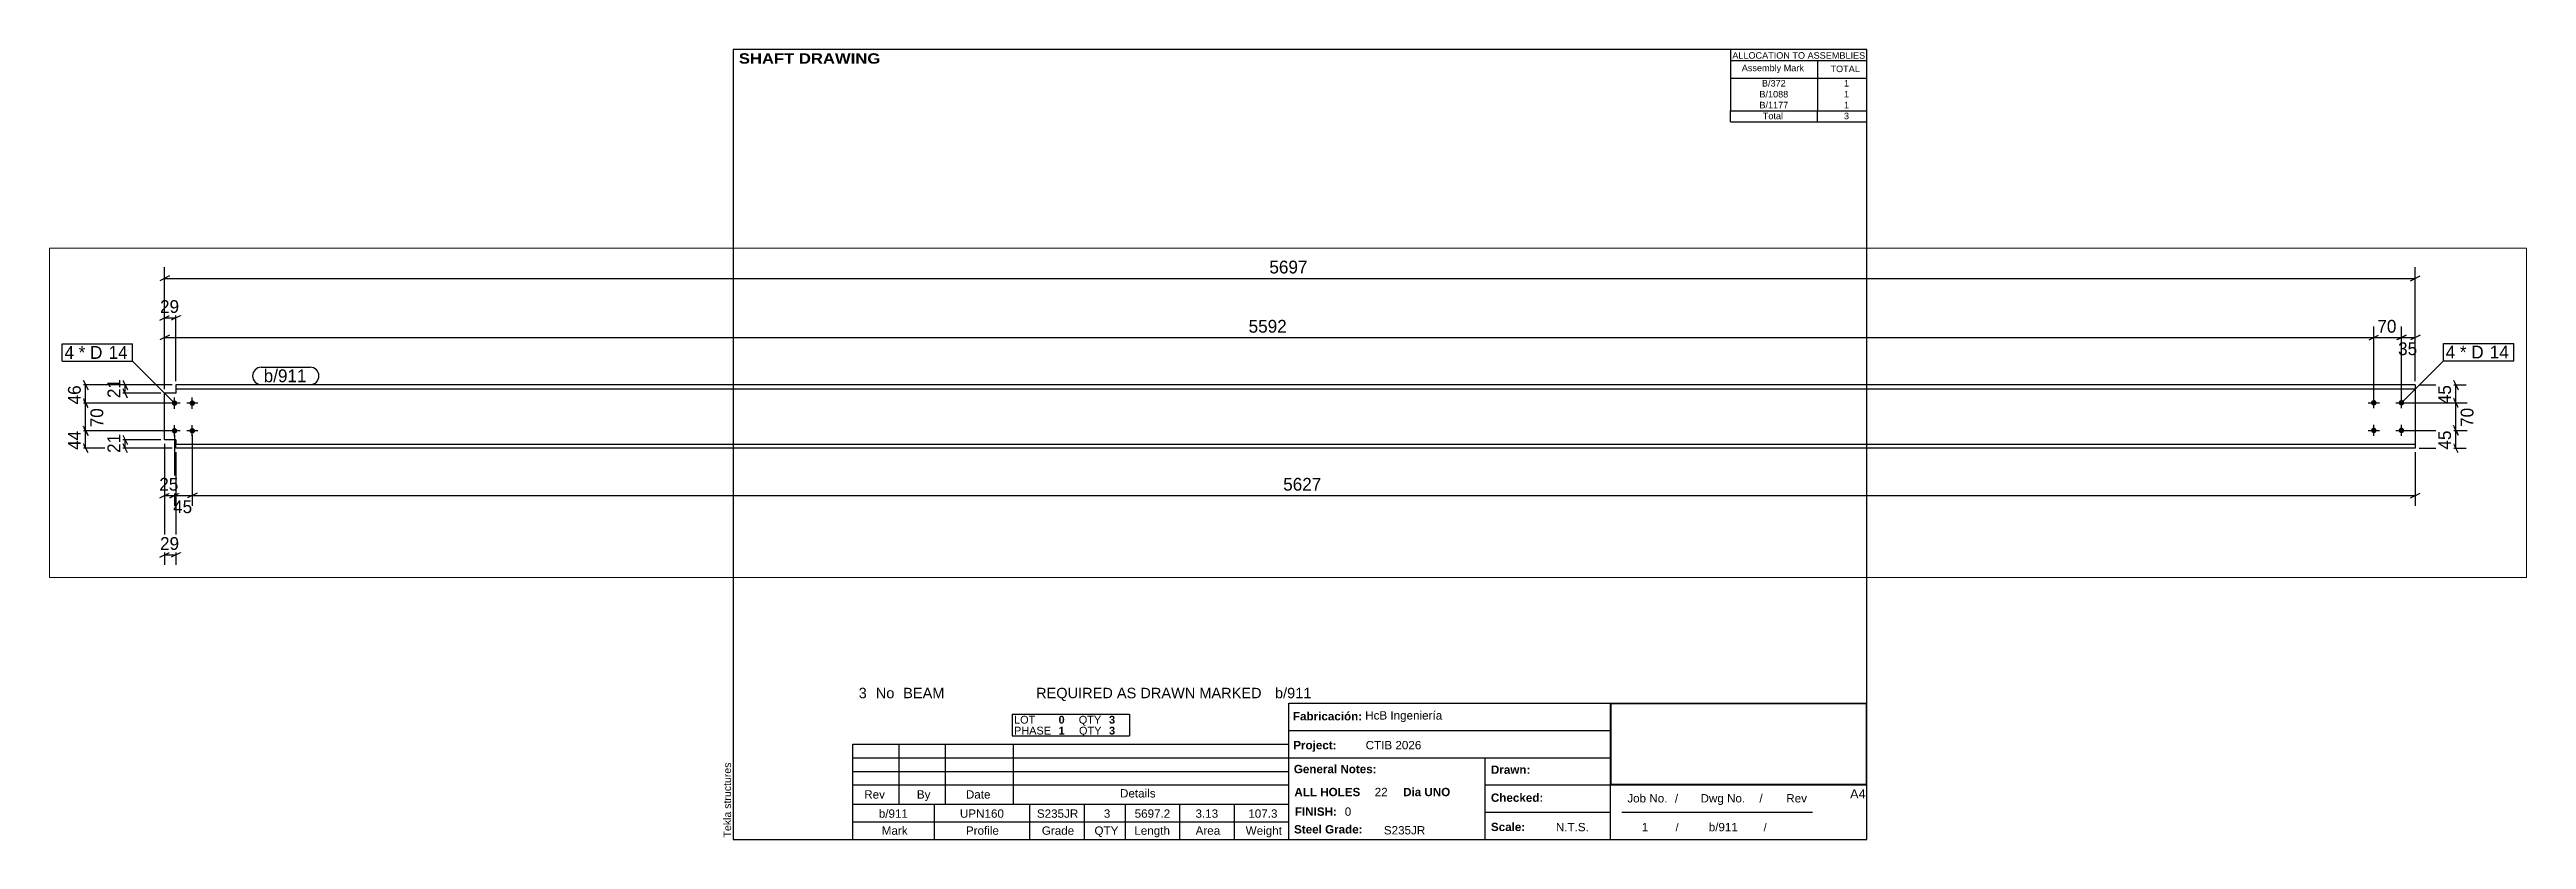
# Paper-space layout 'Layout1' of a CAD drawing. Header units: millimetres. Extents: x -168 to 459, y 5 to 205.
# The model-space entities are those that its viewports show. They can reach past a viewport. Long polylines and large blocks are cut down to what shows.
import ezdxf

# ---------------------------------------------------------------- set-up
doc = ezdxf.new("R2010")
doc.units = ezdxf.units.MM
doc.layers.add('Viewport layer', color=7, linetype='Continuous', plot=False)
doc.styles.add('Arial', font='ARIAL.TTF', dxfattribs={"height": 0.2})
doc.styles.add('Arial Black', font='ARIBLK.TTF', dxfattribs={"height": 0.2})
doc.styles.add('Arial Bold', font='ARIALBD.TTF', dxfattribs={"height": 0.2})
doc.styles.add('Comic Sans MS', font='COMIC.TTF', dxfattribs={"height": 0.2})

msp = doc.modelspace()

# ---------------------------------------------------------------- hatches: boundary and pattern name
at = {"linetype": 'Continuous'}
for points in [[(309.4, 441.6, -1), (323.4, 441.6, -1)], [(354.4, 441.6, -1), (368.4, 441.6, -1)], [(5876.6, 442.6, -1), (5890.6, 442.6, -1)], [(5946.6, 442.6, -1), (5960.6, 442.6, -1)], [(309.4, 371.6, -1), (323.4, 371.6, -1)], [(354.4, 371.6, -1), (368.4, 371.6, -1)], [(5876.6, 372.6, -1), (5890.6, 372.6, -1)], [(5946.6, 372.6, -1), (5960.6, 372.6, -1)]]:
    msp.add_hatch(color=3, dxfattribs=at).paths.add_polyline_path(points)

# ---------------------------------------------------------------- linework, layer by layer
at = {"color": 8, "linetype": 'Continuous'}
for p, q in [((303.4, 763.6), (279.4, 751.6)), ((291.4, 757.6), (5988.6, 757.6)), ((5976.6, 751.6), (6000.6, 763.6)), ((279.4, 651.6), (303.4, 663.6)), ((291.4, 476.6), (291.4, 686)), ((291.4, 657.6), (320.1, 657.6)), ((291.4, 476.6), (291.4, 636)), ((332.1, 663.6), (308.1, 651.6)), ((320.1, 497.6), (320.1, 686)), ((5883.6, 452.6), (5883.6, 636)), ((5953.6, 452.6), (5953.6, 633.2)), ((5988.6, 497.6), (5988.6, 633.2)), ((303.4, 613.6), (279.4, 601.6)), ((5871.6, 601.6), (5895.6, 613.6)), ((5941.6, 601.6), (5965.6, 613.6)), ((5953.6, 607.6), (5988.6, 607.6)), ((6000.6, 613.6), (5976.6, 601.6)), ((306.4, 441.6), (65.8, 441.6)), ((85.4, 499.6), (97.4, 475.6)), ((85.4, 453.6), (97.4, 429.6)), ((91.4, 371.6), (91.4, 441.6)), ((310.1, 487.6), (163, 487.6)), ((185.4, 499.6), (197.4, 475.6)), ((197.4, 454.6), (185.4, 478.6)), ((191.4, 466.6), (191.4, 487.6)), ((5963.6, 442.6), (6117, 442.6)), ((5998.6, 487.6), (6117, 487.6)), ((6085.4, 499.6), (6097.4, 475.6)), ((6097.4, 430.6), (6085.4, 454.6)), ((6091.4, 442.6), (6091.4, 487.6)), ((97.4, 359.6), (85.4, 383.6)), ((6097.4, 360.6), (6085.4, 384.6)), ((310.1, 327.6), (63, 327.6)), ((306.4, 371.6), (65.8, 371.6)), ((97.4, 315.6), (85.4, 339.6)), ((310.1, 327.6), (163, 327.6)), ((185.4, 360.6), (197.4, 336.6)), ((197.4, 315.6), (185.4, 339.6)), ((191.4, 327.6), (191.4, 348.6)), ((316.4, 361.6), (316.4, 179.2)), ((361.4, 361.6), (361.4, 179.2)), ((5963.6, 372.6), (6119.8, 372.6)), ((5988.6, 317.6), (5988.6, 182)), ((5998.6, 327.6), (6117, 327.6)), ((6097.4, 315.6), (6085.4, 339.6)), ((304.4, 201.6), (328.4, 213.6)), ((316.4, 207.6), (361.4, 207.6)), ((373.4, 213.6), (349.4, 201.6)), ((5976.6, 201.6), (6000.6, 213.6)), ((279.4, 51.6), (303.4, 63.6)), ((332.1, 63.6), (308.1, 51.6)), ((291.4, 57.6), (320.1, 57.6))]:
    msp.add_line(p, q, dxfattribs=at)
at = {"color": 7, "linetype": 'Continuous'}
for p, q in [((320.1, 466.6), (291.4, 466.6)), ((291.4, 348.6), (291.4, 466.6)), ((320.1, 487.6), (320.1, 477.1)), ((5988.6, 487.6), (320.1, 487.6)), ((320.1, 477.1), (320.1, 466.6)), ((5988.6, 477.1), (320.1, 477.1)), ((5988.6, 487.6), (5988.6, 327.6)), ((320.1, 348.6), (291.4, 348.6)), ((320.1, 348.6), (320.1, 338.1)), ((320.1, 327.6), (320.1, 338.1)), ((320.1, 338.1), (5988.6, 338.1)), ((5988.6, 327.6), (320.1, 327.6))]:
    msp.add_line(p, q, dxfattribs=at)
at = {"color": 3, "linetype": 'Continuous'}
for p, q in [((330.4, 441.6), (302.4, 441.6)), ((316.4, 427.6), (316.4, 455.6)), ((375.4, 441.6), (347.4, 441.6)), ((361.4, 427.6), (361.4, 455.6)), ((5869.6, 442.6), (5897.6, 442.6)), ((5883.6, 428.6), (5883.6, 456.6)), ((5939.6, 442.6), (5967.6, 442.6)), ((5953.6, 428.6), (5953.6, 456.6)), ((316.4, 357.6), (316.4, 385.6)), ((361.4, 357.6), (361.4, 385.6)), ((5883.6, 358.6), (5883.6, 386.6)), ((5953.6, 358.6), (5953.6, 386.6)), ((330.4, 371.6), (302.4, 371.6)), ((375.4, 371.6), (347.4, 371.6)), ((5869.6, 372.6), (5897.6, 372.6)), ((5939.6, 372.6), (5967.6, 372.6))]:
    msp.add_line(p, q, dxfattribs=at)

# ---------------------------------------------------------------- wipeouts: each hides what was drawn before it
at = {"color": 0}
for points in [[(64.1, 553.7), (64.1, 585.7), (38, 585.7), (38, 553.7)], [(6091.8, 554.7), (6091.8, 586.7), (6065.7, 586.7), (6065.7, 554.7)]]:
    msp.add_wipeout(points, dxfattribs=at)

# ---------------------------------------------------------------- next in the draw order: wipeouts: each hides what was drawn before it
for points in [[(3198.5, 763.6), (3198.5, 808.4), (3081.5, 808.4), (3081.5, 763.6)], [(338.2, 663.6), (338.2, 708.4), (273.3, 708.4), (273.3, 663.6)], [(64.1, 553.7), (64.1, 585.7), (38, 585.7), (38, 553.7)], [(6003.6, 556.8), (6003.6, 601.6), (5938.7, 601.6), (5938.7, 556.8)], [(6091.8, 554.7), (6091.8, 586.7), (6065.7, 586.7), (6065.7, 554.7)], [(653.8, 494.6), (653.8, 526.6), (542.1, 526.6), (542.1, 494.6)], [(142.2, 439.1), (97.4, 439.1), (97.4, 374.1), (142.2, 374.1)], [(6085.4, 497.6), (6040.6, 497.6), (6040.6, 432.6), (6085.4, 432.6)], [(371.4, 156.8), (371.4, 201.6), (306.4, 201.6), (306.4, 156.8)]]:
    msp.add_wipeout(points, dxfattribs=at)

# ---------------------------------------------------------------- next in the draw order: linework, layer by layer
at = {"color": 8, "linetype": 'Continuous'}
for p, q in [((291.4, 476.6), (291.4, 786)), ((5988.6, 497.6), (5988.6, 786)), ((5953.6, 452.6), (5953.6, 636)), ((5883.6, 607.6), (5953.6, 607.6)), ((5965.6, 613.6), (5941.6, 601.6)), ((97.4, 429.6), (85.4, 453.6)), ((91.4, 441.6), (91.4, 487.6)), ((281.4, 466.6), (163, 466.6)), ((5963.6, 442.6), (6119.8, 442.6)), ((6085.4, 454.6), (6097.4, 430.6)), ((6091.4, 372.6), (6091.4, 442.6)), ((85.4, 383.6), (97.4, 359.6)), ((306.4, 371.6), (63, 371.6)), ((91.4, 327.6), (91.4, 371.6)), ((281.4, 348.6), (163, 348.6)), ((291.4, 338.6), (291.4, 182)), ((316.4, 361.6), (316.4, 182)), ((361.4, 361.6), (361.4, 182)), ((279.4, 201.6), (303.4, 213.6)), ((291.4, 207.6), (316.4, 207.6)), ((328.4, 213.6), (304.4, 201.6)), ((373.4, 213.6), (349.4, 201.6)), ((361.4, 207.6), (5988.6, 207.6))]:
    msp.add_line(p, q, dxfattribs=at)
at = {"color": 7, "linetype": 'Continuous'}
for p, q in [((32, 547.7), (32, 591.7)), ((6059.7, 548.7), (6059.7, 592.7)), ((5953.6, 442.6), (6059.7, 548.7))]:
    msp.add_line(p, q, dxfattribs=at)

# ---------------------------------------------------------------- next in the draw order: texts
at = {"color": 3, "style": 'Comic Sans MS'}
for s, p in [('5697', (3087.9, 770)), ('29', (279.7, 670)), ('35', (5945.1, 563.2)), ('45', (312.8, 163.2))]:
    msp.add_text(s, height=32.38, dxfattribs=at).set_placement(p)
for s, p in [('45', (6079, 439)), ('70', (135.8, 380.5))]:
    msp.add_text(s, height=32.38, rotation=90.00021, dxfattribs=at).set_placement(p)

# ---------------------------------------------------------------- next in the draw order: wipeouts: each hides what was drawn before it
at = {"color": 0}
for points in [[(139.9, 553.7), (139.9, 585.7), (73.7, 585.7), (73.7, 553.7)], [(6167.5, 554.7), (6167.5, 586.7), (6101.4, 586.7), (6101.4, 554.7)], [(653.8, 494.6), (653.8, 526.6), (542.1, 526.6), (542.1, 494.6)]]:
    msp.add_wipeout(points, dxfattribs=at)

# ---------------------------------------------------------------- next in the draw order: linework, layer by layer
at = {"color": 7, "linetype": 'Continuous'}
for p, q in [((536.1, 532.6), (659.8, 532.6)), ((536.1, 488.6), (659.8, 488.6))]:
    msp.add_line(p, q, dxfattribs=at)
for centre, start, end in [((536.1, 510.6), 90, 270), ((659.8, 510.6), 270, 90)]:
    msp.add_arc(centre, 22, start, end, dxfattribs=at)

# ---------------------------------------------------------------- next in the draw order: texts
at = {"color": 3, "style": 'Comic Sans MS'}
msp.add_text('b/911', height=32.38, dxfattribs=at).set_placement((542.1, 494.6))

# ---------------------------------------------------------------- next in the draw order: wipeouts: each hides what was drawn before it
at = {"color": 0}
for points in [[(5951.1, 613.6), (5951.1, 658.4), (5886.2, 658.4), (5886.2, 613.6)], [(139.9, 553.7), (139.9, 585.7), (73.7, 585.7), (73.7, 553.7)], [(6167.5, 554.7), (6167.5, 586.7), (6101.4, 586.7), (6101.4, 554.7)], [(185.4, 506.1), (140.6, 506.1), (140.6, 448.1), (185.4, 448.1)], [(6142.2, 440.1), (6097.4, 440.1), (6097.4, 375.1), (6142.2, 375.1)], [(85.4, 382.1), (40.6, 382.1), (40.6, 317.1), (85.4, 317.1)], [(185.4, 367.1), (140.6, 367.1), (140.6, 309.1), (185.4, 309.1)], [(336.4, 213.6), (336.4, 258.4), (271.4, 258.4), (271.4, 213.6)], [(3233.5, 213.6), (3233.5, 258.4), (3116.5, 258.4), (3116.5, 213.6)]]:
    msp.add_wipeout(points, dxfattribs=at)

# ---------------------------------------------------------------- next in the draw order: linework, layer by layer
at = {"color": 8, "linetype": 'Continuous'}
for p, q in [((5883.6, 452.6), (5883.6, 636)), ((291.4, 607.6), (5883.6, 607.6)), ((5871.6, 601.6), (5895.6, 613.6)), ((310.1, 487.6), (63, 487.6)), ((306.4, 441.6), (63, 441.6)), ((6085.4, 384.6), (6097.4, 360.6)), ((291.4, 338.6), (291.4, 32)), ((320.1, 317.6), (320.1, 32)), ((5963.6, 372.6), (6117, 372.6)), ((6091.4, 327.6), (6091.4, 372.6))]:
    msp.add_line(p, q, dxfattribs=at)

# ---------------------------------------------------------------- next in the draw order: texts
at = {"color": 3, "style": 'Comic Sans MS'}
for s, height, p in [('70', 32.38, (5892.6, 620)), ('4', 32.4, (38, 553.7)), ('4', 32.4, (6065.7, 554.7)), ('25', 32.38, (277.8, 220)), ('5627', 32.38, (3122.9, 220))]:
    msp.add_text(s, height=height, dxfattribs=at).set_placement(p)
for s, p in [('21', (179, 454.5)), ('70', (6135.8, 381.5)), ('44', (79, 323.5)), ('21', (179, 315.5))]:
    msp.add_text(s, height=32.38, rotation=90.00021, dxfattribs=at).set_placement(p)

# ---------------------------------------------------------------- next in the draw order: wipeouts: each hides what was drawn before it
at = {"color": 0}
for points in [[(194.7, 553.7), (194.7, 585.7), (149.5, 585.7), (149.5, 553.7)], [(6222.4, 554.7), (6222.4, 586.7), (6177.1, 586.7), (6177.1, 554.7)]]:
    msp.add_wipeout(points, dxfattribs=at)

# ---------------------------------------------------------------- next in the draw order: wipeouts: each hides what was drawn before it
for points in [[(3146, 613.6), (3146, 658.4), (3029, 658.4), (3029, 613.6)], [(194.7, 553.7), (194.7, 585.7), (149.5, 585.7), (149.5, 553.7)], [(6222.4, 554.7), (6222.4, 586.7), (6177.1, 586.7), (6177.1, 554.7)], [(85.4, 497.1), (40.6, 497.1), (40.6, 432.1), (85.4, 432.1)], [(6085.4, 382.6), (6040.6, 382.6), (6040.6, 317.6), (6085.4, 317.6)], [(338.2, 63.6), (338.2, 108.4), (273.3, 108.4), (273.3, 63.6)]]:
    msp.add_wipeout(points, dxfattribs=at)

# ---------------------------------------------------------------- next in the draw order: linework, layer by layer
at = {"color": 7, "linetype": 'Continuous'}
for p, q in [((32, 591.7), (210.3, 591.7)), ((210.3, 547.7), (210.3, 591.7)), ((6059.7, 592.7), (6238, 592.7)), ((6238, 548.7), (6238, 592.7)), ((32, 547.7), (210.3, 547.7)), ((316.4, 441.6), (210.3, 547.7)), ((6059.7, 548.7), (6238, 548.7))]:
    msp.add_line(p, q, dxfattribs=at)

# ---------------------------------------------------------------- next in the draw order: texts
at = {"color": 3, "style": 'Comic Sans MS'}
for s, p in [('5592', (3035.4, 620)), ('* D', (73.7, 553.7)), ('14', (149.5, 553.7)), ('* D', (6101.4, 554.7)), ('14', (6177.1, 554.7)), ('29', (279.7, 70))]:
    msp.add_text(s, height=32.38, dxfattribs=at).set_placement(p)
for s, p in [('46', (79, 438.5)), ('45', (6079, 324))]:
    msp.add_text(s, height=32.38, rotation=90.00021, dxfattribs=at).set_placement(p)

psp = doc.layouts.get("Layout1")

# ---------------------------------------------------------------- linework, layer by layer
at = {"color": 5, "linetype": 'Continuous'}
for p, q in [((292, 205), (5, 205)), ((5, 205), (5, 5)), ((292, 5), (292, 205)), ((5, 5), (292, 5))]:
    psp.add_line(p, q, dxfattribs=at)
at = {"color": 7, "linetype": 'Continuous'}
for p, q in [((257.51, 205), (257.51, 197.75)), ((257.57, 202.24), (292, 202.24)), ((279.49, 202.24), (279.49, 197.75)), ((257.51, 197.75), (257.51, 195)), ((257.51, 195), (257.51, 192.24)), ((257.57, 197.75), (292, 197.75)), ((279.49, 197.75), (279.49, 195)), ((279.49, 195), (279.49, 192.24)), ((257.51, 192.24), (257.51, 189.47)), ((257.51, 186.71), (257.51, 189.47)), ((257.54, 189.47), (292, 189.47)), ((279.49, 192.24), (279.49, 189.47)), ((279.49, 186.71), (279.49, 189.47)), ((257.51, 186.71), (292, 186.71)), ((145.72, 5), (145.72, 39.5)), ((145.75, 39.5), (292, 39.5)), ((227.14, 5), (227.14, 39.5)), ((75.68, 36.74), (105.35, 36.74)), ((75.68, 36.74), (75.68, 33.98)), ((75.68, 33.98), (75.68, 31.22)), ((105.35, 36.74), (105.35, 33.98)), ((105.35, 33.98), (105.35, 31.22)), ((145.72, 32.6), (227.14, 32.6)), ((35.31, 13.97), (35.31, 29.15)), ((35.31, 29.15), (145.71, 29.15)), ((35.31, 25.7), (145.71, 25.7)), ((47.04, 13.97), (47.04, 29.15)), ((58.77, 13.97), (58.77, 29.15)), ((75.68, 31.22), (105.35, 31.22)), ((76.02, 13.97), (76.02, 29.15)), ((145.71, 13.97), (145.71, 29.15)), ((145.72, 25.7), (227.14, 25.7)), ((195.4, 5), (195.4, 25.7)), ((35.31, 22.25), (145.71, 22.25)), ((35.31, 18.8), (145.71, 18.8)), ((35.31, 13.96), (145.71, 13.97)), ((35.31, 9.49), (35.31, 13.96)), ((56.01, 9.49), (56.01, 13.97)), ((80.16, 9.49), (80.16, 13.97)), ((93.96, 9.49), (93.96, 13.97)), ((104.31, 9.49), (104.31, 13.97)), ((118.11, 9.49), (118.11, 13.97)), ((131.91, 9.49), (131.91, 13.97)), ((195.4, 18.8), (292, 18.8)), ((35.31, 9.48), (145.72, 9.49)), ((35.31, 5), (35.31, 9.48)), ((56.01, 5), (56.01, 9.48)), ((80.16, 5), (80.16, 9.48)), ((93.96, 5), (93.96, 9.48)), ((104.31, 5), (104.31, 9.48)), ((118.11, 5), (118.11, 9.48)), ((131.91, 5), (131.91, 9.48)), ((195.4, 11.9), (227.14, 11.9)), ((229.99, 11.92), (278.29, 11.92))]:
    psp.add_line(p, q, dxfattribs=at)
at = {"color": 2, "linetype": 'Continuous'}
for p, q in [((227.28, 39.46), (291.86, 39.46)), ((227.29, 19.02), (227.29, 39.46)), ((291.96, 19.03), (291.96, 39.47)), ((227.28, 19.03), (291.86, 19.03))]:
    psp.add_line(p, q, dxfattribs=at)

# ---------------------------------------------------------------- texts
at = {"color": 7}
for s, height, style, p in [(' SHAFT DRAWING', 2.6342, 'Arial Black', (5.3, 201.42)), ('ALLOCATION TO ASSEMBLIES', 1.6475, 'Arial', (257.95, 202.68)), ('Assembly Mark', 1.6475, 'Arial', (260.35, 199.52)), ('TOTAL', 1.648, 'Arial', (282.81, 199.28)), ('3', 2.64, 'Arial', (36.8, 40.76)), ('No', 2.636, 'Arial', (41.13, 40.76)), ('BEAM', 2.636, 'Arial', (48.08, 40.76)), ('REQUIRED AS DRAWN MARKED', 2.636, 'Arial', (81.71, 40.76)), ('b/911', 2.636, 'Arial', (142.18, 40.76)), ('b/911', 2.109, 'Arial', (41.89, 10.5)), ('UPN160', 2.109, 'Arial', (62.43, 10.5)), ('S235JR', 2.109, 'Arial', (81.91, 10.5)), ('3', 2.11, 'Arial', (98.86, 10.5)), ('5697.2', 2.109, 'Arial', (106.66, 10.5)), ('3.13', 2.109, 'Arial', (122.06, 10.5)), ('107.3', 2.109, 'Arial', (135.43, 10.5)), ('FINISH:', 2.107, 'Arial Bold', (147.22, 11)), ('0', 2.11, 'Arial', (159.84, 11))]:
    psp.add_text(s, height=height, dxfattribs=dict(at, style=style)).set_placement(p)
at = {"color": 7, "linetype": 'Continuous'}
for s, height, style, p in [('B/1088', 1.648, 'Arial', (264.81, 192.87)), ('B/372', 1.648, 'Arial', (265.45, 195.63)), ('1', 1.65, 'Arial', (286.23, 195.63)), ('1', 1.65, 'Arial', (286.23, 192.87)), ('B/1177', 1.648, 'Arial', (264.81, 190.11)), ('Total', 1.648, 'Arial', (265.67, 187.36)), ('3', 1.65, 'Arial', (286.21, 187.36)), ('1', 1.65, 'Arial', (286.23, 190.11)), ('LOT', 1.977, 'Arial', (76.13, 34.33)), ('PHASE', 1.977, 'Arial', (76.13, 31.57)), ('0', 1.98, 'Arial Bold', (87.41, 34.33)), ('1', 1.98, 'Arial Bold', (87.41, 31.57)), ('QTY', 1.977, 'Arial', (92.51, 34.33)), ('QTY', 1.977, 'Arial', (92.58, 31.57)), ('3', 1.98, 'Arial Bold', (100.18, 34.33)), ('3', 1.98, 'Arial Bold', (100.18, 31.57)), ('Fabricación:', 2.1074, 'Arial Bold', (146.73, 35.16)), ('HcB Ingeniería', 2.1088, 'Arial', (165.02, 35.36)), ('Project:', 2.107, 'Arial Bold', (146.81, 27.83)), ('CTIB 2026', 2.109, 'Arial', (165.14, 27.83)), ('General Notes:', 2.1074, 'Arial Bold', (146.96, 21.78)), ('Drawn:', 2.107, 'Arial Bold', (196.85, 21.62)), ('Rev', 2.109, 'Arial', (38.21, 15.35)), ('By', 2.109, 'Arial', (51.53, 15.35)), ('Date', 2.109, 'Arial', (63.94, 15.35)), ('Details', 2.109, 'Arial', (102.96, 15.63)), ('ALL HOLES', 2.107, 'Arial Bold', (147.1, 15.96)), ('22', 2.109, 'Arial', (167.43, 15.96)), ('Dia UNO', 2.107, 'Arial Bold', (174.62, 15.96)), ('Checked:', 2.107, 'Arial Bold', (196.85, 14.53)), ('Job No.', 2.109, 'Arial', (231.37, 14.37)), ('/', 2.11, 'Arial', (243.42, 14.37)), ('Dwg No.', 2.109, 'Arial', (249.91, 14.37)), ('/', 2.11, 'Arial', (264.81, 14.37)), ('Rev', 2.109, 'Arial', (271.61, 14.37)), ('A4', 2.307, 'Arial', (287.76, 15.38)), ('Mark', 2.109, 'Arial', (42.64, 6.19)), ('Profile', 2.109, 'Arial', (63.95, 6.19)), ('Grade', 2.109, 'Arial', (83.16, 6.19)), ('QTY', 2.109, 'Arial', (96.49, 6.19)), ('Length', 2.109, 'Arial', (106.58, 6.19)), ('Area', 2.109, 'Arial', (122.09, 6.19)), ('Weight', 2.109, 'Arial', (134.77, 6.19)), ('Steel Grade:', 2.1074, 'Arial Bold', (147.01, 6.52)), ('S235JR', 2.109, 'Arial', (169.74, 6.28)), ('Scale:', 2.107, 'Arial Bold', (196.85, 7.13)), ('N.T.S.', 2.109, 'Arial', (213.29, 7.08)), ('1', 2.11, 'Arial', (235.04, 7.08)), ('/', 1.98, 'Arial', (243.58, 7.08)), ('b/911', 2.109, 'Arial', (251.98, 7.08)), ('/', 1.98, 'Arial', (265.88, 7.08))]:
    psp.add_text(s, height=height, dxfattribs=dict(at, style=style)).set_placement(p)
at = {"color": 174, "linetype": 'Continuous', "style": 'Arial'}
psp.add_text('Tekla structures', height=1.9102, rotation=90, dxfattribs=at).set_placement((4.5, 5.5))

# ---------------------------------------------------------------- viewports
at = {"layer": 'Viewport layer', "view_target_point": (3135.01, 417)}
psp.add_viewport(center=(145.48, 113.01), size=(627, 83.4), view_center_point=(0, 0), view_height=834, dxfattribs=at)

doc.saveas('drawing.dxf')
